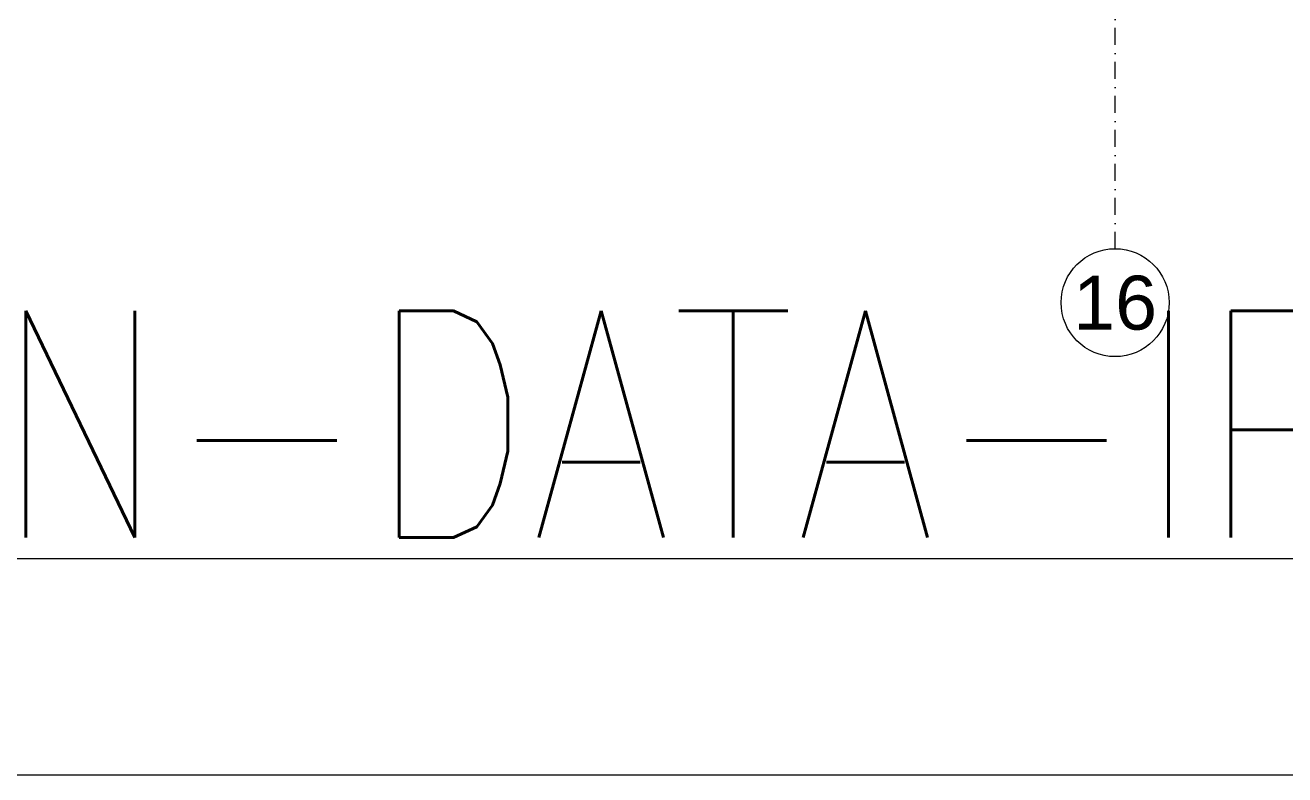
# Model space of a CAD drawing. Extents: x -2050 to 29725, y -1777 to 6820.
# Drawn here: x 14108.7 to 14575.4, y 0 to 277.8 of the extents above; entities that cross this region are included whole.
import ezdxf
from ezdxf.enums import TextEntityAlignment as Align

# ---------------------------------------------------------------- set-up
doc = ezdxf.new("R2010")
doc.units = 0
doc.header["$LTSCALE"] = 25
doc.header["$MEASUREMENT"] = 0
doc.linetypes.add('DASHDOT2', pattern=[0.5, 0.25, -0.125, 0, -0.125])
doc.layers.get('0').update_dxf_attribs({"color": 9, "lineweight": 9})
for name, color, linetype, lineweight in [('24', 9, 'DASHDOT2', 9), ('40A', 9, 'Continuous', 9), ('E-YAZI', 7, 'Continuous', 30)]:
    doc.layers.add(name, color=color, linetype=linetype, lineweight=lineweight)
doc.styles.add('Arial', font='arial.ttf', dxfattribs={"height": 2.5})
doc.styles.add('E-YAZI', font='txttw.shx')

# ---------------------------------------------------------------- blocks, each defined once
blk = doc.blocks.new('0_aks')
at = {"linetype": 'Continuous'}
blk.add_circle((0, 0), 2, dxfattribs=at)
at = {"style": 'Arial'}
blk.add_attdef('AKS', text='', height=2, dxfattribs=at).set_placement((0, 0), align=Align.MIDDLE_CENTER)
blk = doc.blocks.new('P-AKS_AUDI')
at = {"layer": '24'}
blk.add_lwpolyline([(-2100, -2590), (-2100, -2440)], dxfattribs=at)
at = {"layer": '24', "xscale": 10, "yscale": 10, "zscale": 10}
blk.add_blockref('0_aks', (-2100, -2610), dxfattribs=at).add_auto_attribs({'AKS': '16'})
blk = doc.blocks.new('p-2. kat planı')
at = {"layer": '24'}
blk.add_blockref('P-AKS_AUDI', (16612.5, 2785), dxfattribs=at)

msp = doc.modelspace()

# ---------------------------------------------------------------- linework, layer by layer
at = {"layer": '40A'}
for points in [[(17835, 4205), (11890, 4205), (11890, 0), (17835, 0)], [(17295.06, 80), (11970, 80), (11970, 4125), (17295.06, 4125)]]:
    msp.add_lwpolyline(points, close=True, dxfattribs=at)

# ---------------------------------------------------------------- block references
msp.add_blockref('p-2. kat planı', (0, 0))

# ---------------------------------------------------------------- texts
at = {"layer": 'E-YAZI', "color": 4, "style": 'E-YAZI', "width": 0.8}
msp.add_text('2. KAT TELEFON-DATA-IPCCTV SISTEMI TESISAT PLANI', height=84, dxfattribs=at).set_placement((13440.81, 87.92))

doc.saveas('drawing.dxf')
